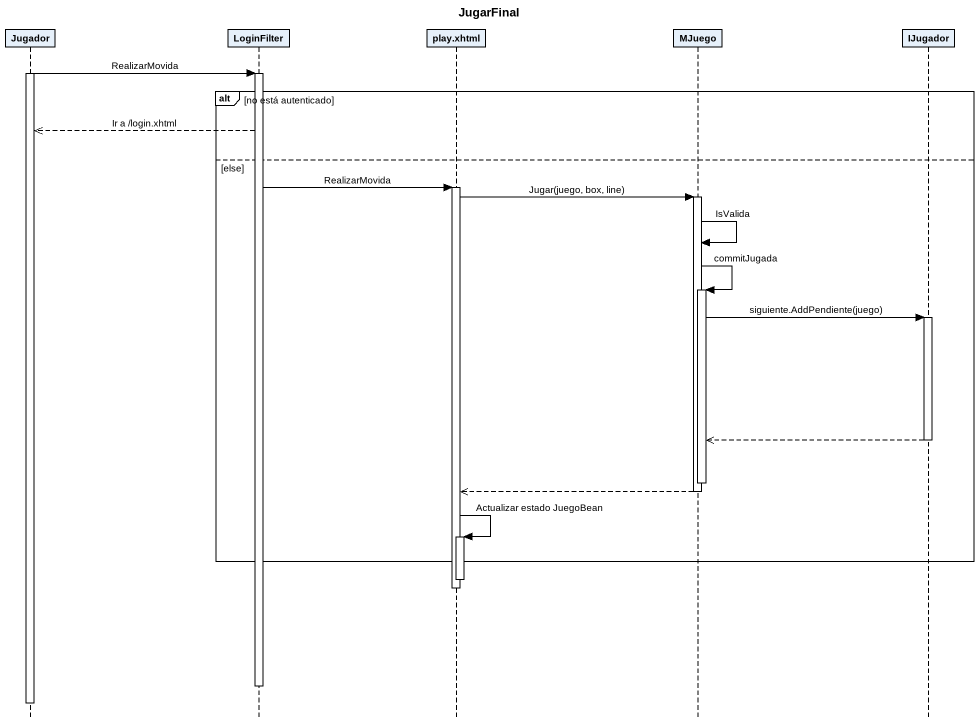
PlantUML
@startuml
title JugarFinal
hide footbox
participant Jugador
participant LoginFilter
participant "play.xhtml" as play_xhtml
participant MJuego
participant IJugador

activate Jugador
Jugador -> LoginFilter : RealizarMovida
activate LoginFilter
alt no está autenticado
  LoginFilter -->> Jugador : Ir a /login.xhtml
else else
  LoginFilter -> play_xhtml : RealizarMovida
  activate play_xhtml
  play_xhtml -> MJuego : Jugar(juego, box, line)
  activate MJuego
  MJuego -> MJuego : IsValida
  MJuego -> MJuego : commitJugada
  activate MJuego
  MJuego -> IJugador : siguiente.AddPendiente(juego)
  activate IJugador
  IJugador -->> MJuego
  deactivate IJugador
  deactivate MJuego
  MJuego -->> play_xhtml
  deactivate MJuego
  play_xhtml -> play_xhtml : Actualizar estado JuegoBean
  activate play_xhtml
end
deactivate play_xhtml
deactivate play_xhtml
deactivate LoginFilter
deactivate Jugador
@enduml
